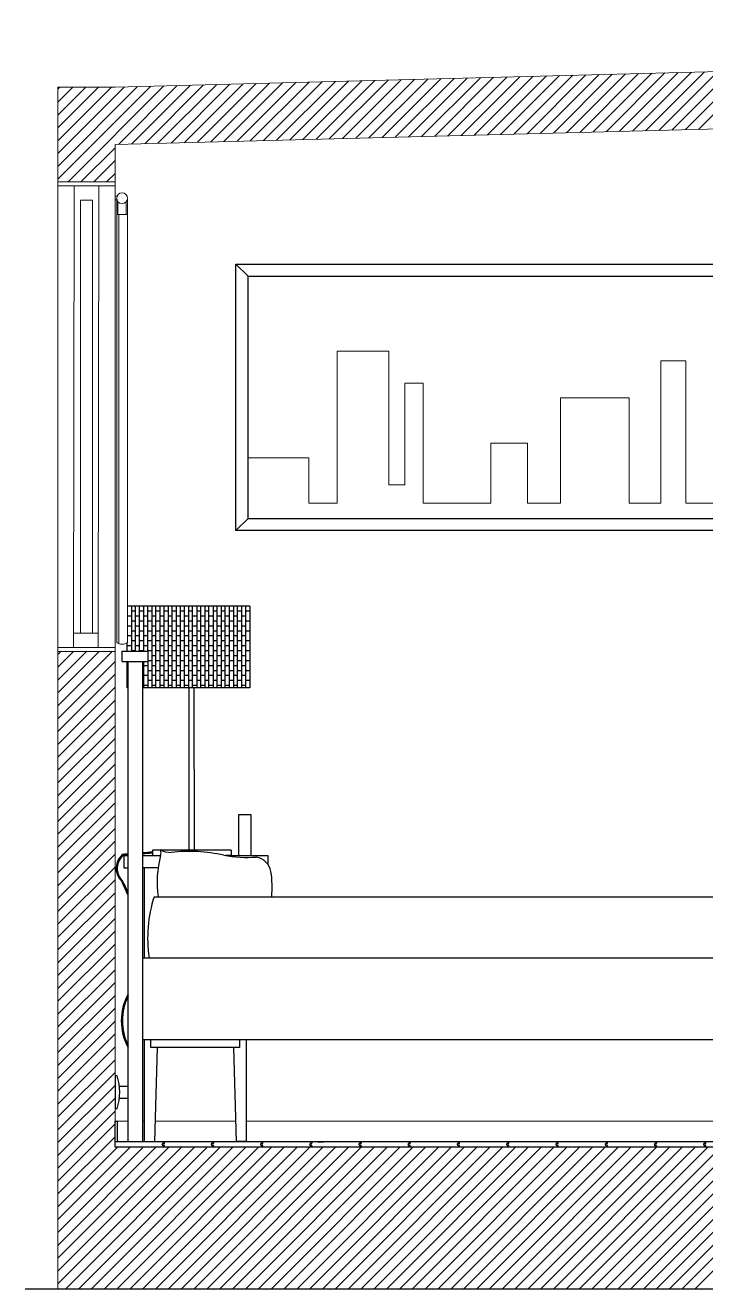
# Model space of a CAD drawing. Header units: millimetres. Extents: x 2837 to 6066, y 1056 to 2217.
# Drawn here: x 5456.1 to 5622.7, y 1055.7 to 1364.8 of the extents above; entities that cross this region are included whole.
import ezdxf

# ---------------------------------------------------------------- set-up
doc = ezdxf.new("R2010")
doc.units = ezdxf.units.MM
for name, color, linetype, lineweight in [('arredi', 8, 'Continuous', 30), ('infissi', 40, 'Continuous', 18), ('legno', 35, 'Continuous', 30), ('muri sezionati', 7, 'Continuous', 18), ('retino muri', 2, 'Continuous', 18)]:
    doc.layers.add(name, color=color, linetype=linetype, lineweight=lineweight)
for name, color, linetype in [('linea tratteggiata', 111, 'Continuous'), ('prese elettriche', 6, 'Continuous'), ('serramenti', 124, 'Continuous'), ('tessuti', 51, 'Continuous')]:
    doc.layers.add(name, color=color, linetype=linetype)

msp = doc.modelspace()

# ---------------------------------------------------------------- linework, layer by layer
at = {"layer": 'arredi', "lineweight": 20, "transparency": 33554687}
for p, q in [((5464.07, 1212.57), (5464.07, 1325.52)), ((5478.56, 1323.05), (5478.07, 1323.05)), ((5478.45, 1322.11), (5478.07, 1322.11)), ((5532.42, 1247.86), (5532.42, 1285.1)), ((5532.42, 1285.1), (5545.05, 1285.1)), ((5545.05, 1285.1), (5545.05, 1252.36)), ((5611.68, 1247.86), (5611.68, 1282.69)), ((5611.68, 1282.69), (5617.74, 1282.69)), ((5617.74, 1282.69), (5617.74, 1247.86)), ((5548.96, 1252.36), (5548.96, 1277.29)), ((5548.96, 1277.29), (5553.47, 1277.29)), ((5553.47, 1277.29), (5553.47, 1247.86)), ((5587.12, 1247.86), (5587.12, 1273.64)), ((5587.12, 1273.64), (5603.89, 1273.64)), ((5603.89, 1273.64), (5603.89, 1247.86)), ((5570.01, 1247.86), (5570.01, 1262.57)), ((5570.01, 1262.57), (5579.03, 1262.57)), ((5579.03, 1262.57), (5579.03, 1247.86)), ((5510.64, 1258.97), (5525.5, 1258.97)), ((5525.5, 1258.97), (5525.5, 1247.86)), ((5545.05, 1252.36), (5548.96, 1252.36)), ((5525.5, 1247.86), (5532.42, 1247.86)), ((5553.47, 1247.86), (5570.01, 1247.86)), ((5579.03, 1247.86), (5587.12, 1247.86)), ((5603.89, 1247.86), (5611.68, 1247.86)), ((5617.74, 1247.86), (5629.22, 1247.86))]:
    msp.add_line(p, q, dxfattribs=at)
at = {"layer": 'arredi'}
for p, q in [((5507.64, 1306.41), (5510.64, 1303.41)), ((5510.64, 1244.18), (5510.64, 1303.41)), ((5510.64, 1303.41), (5750.88, 1303.41)), ((5507.64, 1241.18), (5507.64, 1244.18)), ((5510.64, 1244.18), (5507.64, 1241.18)), ((5510.64, 1244.18), (5750.88, 1244.18)), ((5479.78, 1209.18), (5479.78, 1211.68)), ((5479.78, 1209.18), (5481.23, 1209.18)), ((5481.23, 1209.18), (5484.73, 1209.18)), ((5484.73, 1209.18), (5486.18, 1209.18)), ((5486.18, 1209.18), (5486.18, 1211.68)), ((5496.21, 1162.96), (5496.21, 1202.68)), ((5497.46, 1162.96), (5497.41, 1202.68)), ((5508.32, 1161.68), (5508.32, 1171.7)), ((5508.32, 1171.7), (5511.32, 1171.7)), ((5511.32, 1171.7), (5511.32, 1161.68)), ((5489.22, 1162.96), (5487.21, 1162.96)), ((5487.21, 1162.96), (5487.21, 1161.68)), ((5506.45, 1162.96), (5489.35, 1162.96)), ((5506.45, 1162.96), (5506.45, 1161.68)), ((5480.2, 1161.68), (5481.23, 1161.68)), ((5480.2, 1161.68), (5480.2, 1158.68)), ((5484.73, 1161.68), (5489.19, 1161.68)), ((5506.45, 1161.68), (5505.12, 1161.68)), ((5506.45, 1161.68), (5515.45, 1161.68)), ((5515.45, 1161.68), (5515.45, 1159.53)), ((5480.2, 1158.68), (5481.23, 1158.68)), ((5488.59, 1158.68), (5484.73, 1158.68)), ((5485.2, 1158.68), (5485.2, 1136.68)), ((5484.73, 1136.68), (5688.73, 1136.68)), ((5484.73, 1116.68), (5688.73, 1116.68)), ((5485.2, 1116.68), (5485.2, 1091.68)), ((5486.83, 1114.69), (5486.83, 1116.69)), ((5508.52, 1116.69), (5508.52, 1114.69)), ((5510.2, 1091.68), (5510.2, 1116.68)), ((5488.33, 1114.69), (5486.83, 1114.69)), ((5488.33, 1114.69), (5487.7, 1091.68)), ((5507.02, 1114.69), (5488.33, 1114.69)), ((5508.52, 1114.69), (5507.02, 1114.69)), ((5507.07, 1114.69), (5507.7, 1091.68)), ((5479.12, 1105.24), (5481.24, 1105.24)), ((5479.12, 1102.33), (5481.24, 1102.33)), ((5481.23, 1091.68), (5484.73, 1091.68)), ((5485.2, 1091.68), (5487.7, 1091.68)), ((5510.2, 1091.68), (5507.7, 1091.68))]:
    msp.add_line(p, q, dxfattribs=at)
msp.add_lwpolyline([(5507.64, 1306.41), (5753.88, 1306.41), (5753.88, 1241.18), (5507.64, 1241.18)], close=True, dxfattribs=at)
for points in [[(5479.78, 1211.68), (5486.18, 1211.68)], [(5481.23, 1091.68), (5481.23, 1209.18)], [(5484.73, 1209.18), (5484.73, 1091.68)]]:
    msp.add_lwpolyline(points, dxfattribs=at)
at = {"layer": 'arredi', "lineweight": 20, "transparency": 33554687}
for radius in [1.32, 0.00848]:
    msp.add_circle((5479.77, 1322.52), radius, dxfattribs=at)
at = {"layer": 'arredi'}
for centre, radius, start, end in [((5458.53, 1471.63), 310.34, 274.8445, 275.3041), ((5482.66, 1158.56), 4.35, 127.0076, 225.6866), ((5482.83, 1158.52), 4.24, 128.6396, 226.1686), ((5458.53, 1471.63), 310.34, 273.9753, 274.1963), ((5473.73, 1297.12), 135.44, 272.7292, 273.1763), ((5473.73, 1297.12), 135.44, 274.6604, 275.7137), ((5448.99, 1139.27), 34.64, 21.4418, 27.8483), ((5449.26, 1139.27), 34.64, 22.6321, 27.8483), ((5493.4, 1121.24), 13.82, 151.7343, 208.2657), ((5493.67, 1121.25), 13.82, 154.1982, 205.8018)]:
    msp.add_arc(centre, radius, start, end, dxfattribs=at)
at = {"layer": 'infissi', "lineweight": 20, "transparency": 33554687}
for p, q in [((5464.07, 1326.52), (5464.07, 1325.52)), ((5478.07, 1326.52), (5464.07, 1326.52)), ((5478.07, 1325.52), (5478.07, 1326.52)), ((5464.07, 1325.52), (5478.07, 1325.52)), ((5468.07, 1325.52), (5467.91, 1212.57)), ((5474.07, 1325.52), (5473.91, 1212.57)), ((5467.91, 1216.07), (5473.91, 1216.07)), ((5478.07, 1212.57), (5464.07, 1212.57)), ((5464.07, 1212.57), (5464.07, 1211.57)), ((5478.07, 1211.57), (5478.07, 1212.57)), ((5464.07, 1211.57), (5478.07, 1211.57))]:
    msp.add_line(p, q, dxfattribs=at)
at = {"layer": 'legno'}
for p, q in [((5478.07, 1091.68), (5478.07, 1096.68)), ((5478.07, 1096.68), (5478.57, 1096.68)), ((5478.07, 1096.68), (5478.57, 1096.68)), ((5478.57, 1096.68), (5478.57, 1091.68)), ((5478.57, 1096.68), (5478.57, 1091.68)), ((5478.07, 1090.68), (5478.07, 1091.68)), ((5490.12, 1091.68), (5502.12, 1091.68)), ((5502.16, 1091.68), (5514.16, 1091.68)), ((5514.22, 1091.68), (5526.22, 1091.68)), ((5526.26, 1091.68), (5538.26, 1091.68)), ((5527.61, 1091.66), (5529.11, 1091.66)), ((5532.36, 1091.68), (5535.36, 1091.68)), ((5538.28, 1091.68), (5550.28, 1091.68)), ((5550.33, 1091.68), (5562.33, 1091.68)), ((5562.39, 1091.68), (5574.39, 1091.68)), ((5574.47, 1091.68), (5586.47, 1091.68)), ((5586.53, 1091.68), (5598.53, 1091.68)), ((5598.6, 1091.68), (5610.6, 1091.68)), ((5610.36, 1091.68), (5614.36, 1091.68)), ((5610.63, 1091.68), (5622.63, 1091.68))]:
    msp.add_line(p, q, dxfattribs=at)
at = {"layer": 'legno', "lineweight": 20, "transparency": 33554687}
for p, q in [((5478.57, 1096.68), (5481.23, 1096.68)), ((5484.73, 1096.68), (5485.2, 1096.68)), ((5487.83, 1096.68), (5507.56, 1096.68)), ((5510.2, 1096.68), (5688.73, 1096.68))]:
    msp.add_line(p, q, dxfattribs=at)
at = {"layer": 'legno', "ltscale": 0.2}
msp.add_line((5494.12, 1091.68), (5495.62, 1091.68), dxfattribs=at)
at = {"layer": 'legno'}
for points in [[(5483.97, 1090.28), (5482.77, 1090.28), (5482.77, 1090.28), (5478.07, 1090.28), (5478.07, 1091.68), (5490.07, 1091.68), (5490.07, 1091.28), (5489.87, 1091.28, 1), (5489.87, 1090.68), (5490.07, 1090.68), (5490.07, 1090.28), (5487.77, 1090.28), (5487.77, 1090.28), (5486.57, 1090.28), (5486.57, 1090.28), (5483.97, 1090.28)], [(5493.62, 1090.28), (5492.42, 1090.28), (5492.42, 1090.28), (5490.12, 1090.28), (5490.12, 1090.73), (5489.87, 1090.73, -1), (5489.87, 1091.23), (5490.12, 1091.23), (5490.12, 1091.68), (5502.12, 1091.68), (5502.12, 1091.28), (5501.86, 1091.28, 0.848617), (5501.85, 1090.68), (5502.12, 1090.68), (5502.12, 1090.28), (5497.42, 1090.28), (5497.42, 1090.28), (5496.22, 1090.28), (5496.22, 1090.28), (5493.62, 1090.28)], [(5505.66, 1090.28), (5504.46, 1090.28), (5504.46, 1090.28), (5502.16, 1090.28), (5502.16, 1090.73), (5501.91, 1090.73, -1.04261), (5501.91, 1091.23), (5502.16, 1091.23), (5502.16, 1091.68), (5514.16, 1091.68), (5514.16, 1091.28), (5513.9, 1091.28, 0.848617), (5513.89, 1090.68), (5514.16, 1090.68), (5514.16, 1090.28), (5509.46, 1090.28), (5509.46, 1090.28), (5508.26, 1090.28), (5508.26, 1090.28), (5505.66, 1090.28)], [(5517.72, 1090.28), (5516.52, 1090.28), (5516.52, 1090.28), (5514.22, 1090.28), (5514.22, 1090.73), (5513.97, 1090.73, -1), (5513.97, 1091.23), (5514.22, 1091.23), (5514.22, 1091.68), (5526.22, 1091.68), (5526.22, 1091.28), (5525.96, 1091.28, 0.848617), (5525.95, 1090.68), (5526.22, 1090.68), (5526.22, 1090.28), (5521.52, 1090.28), (5521.52, 1090.28), (5520.32, 1090.28), (5520.32, 1090.28), (5517.72, 1090.28)], [(5529.76, 1090.28), (5528.56, 1090.28), (5528.56, 1090.28), (5526.26, 1090.28), (5526.26, 1090.73), (5526.01, 1090.73, -1), (5526.01, 1091.23), (5526.26, 1091.23), (5526.26, 1091.68), (5538.26, 1091.68), (5538.26, 1091.28), (5538, 1091.28, 0.848617), (5537.99, 1090.68), (5538.26, 1090.68), (5538.26, 1090.28), (5533.56, 1090.28), (5533.56, 1090.28), (5532.36, 1090.28), (5532.36, 1090.28), (5529.76, 1090.28)], [(5541.78, 1090.28), (5540.58, 1090.28), (5540.58, 1090.28), (5538.28, 1090.28), (5538.28, 1090.73), (5538.03, 1090.73, -1), (5538.03, 1091.23), (5538.28, 1091.23), (5538.28, 1091.68), (5550.28, 1091.68), (5550.28, 1091.28), (5550.03, 1091.28, 0.848617), (5550.02, 1090.68), (5550.28, 1090.68), (5550.28, 1090.28), (5545.58, 1090.28), (5545.58, 1090.28), (5544.38, 1090.28), (5544.38, 1090.28), (5541.78, 1090.28)], [(5553.83, 1090.28), (5552.63, 1090.28), (5552.63, 1090.28), (5550.33, 1090.28), (5550.33, 1090.73), (5550.08, 1090.73, -1), (5550.08, 1091.23), (5550.33, 1091.23), (5550.33, 1091.68), (5562.33, 1091.68), (5562.33, 1091.28), (5562.08, 1091.28, 0.848617), (5562.07, 1090.68), (5562.33, 1090.68), (5562.33, 1090.28), (5557.63, 1090.28), (5557.63, 1090.28), (5556.43, 1090.28), (5556.43, 1090.28), (5553.83, 1090.28)], [(5565.89, 1090.28), (5564.69, 1090.28), (5564.69, 1090.28), (5562.39, 1090.28), (5562.39, 1090.73), (5562.14, 1090.73, -1), (5562.14, 1091.23), (5562.39, 1091.23), (5562.39, 1091.68), (5574.39, 1091.68), (5574.39, 1091.28), (5574.13, 1091.28, 0.848617), (5574.12, 1090.68), (5574.39, 1090.68), (5574.39, 1090.28), (5569.69, 1090.28), (5569.69, 1090.28), (5568.49, 1090.28), (5568.49, 1090.28), (5565.89, 1090.28)], [(5577.97, 1090.28), (5576.77, 1090.28), (5576.77, 1090.28), (5574.47, 1090.28), (5574.47, 1090.73), (5574.22, 1090.73, -1), (5574.22, 1091.23), (5574.47, 1091.23), (5574.47, 1091.68), (5586.47, 1091.68), (5586.47, 1091.28), (5586.22, 1091.28, 0.848617), (5586.21, 1090.68), (5586.47, 1090.68), (5586.47, 1090.28), (5581.77, 1090.28), (5581.77, 1090.28), (5580.57, 1090.28), (5580.57, 1090.28), (5577.97, 1090.28)], [(5590.03, 1090.28), (5588.83, 1090.28), (5588.83, 1090.28), (5586.53, 1090.28), (5586.53, 1090.73), (5586.28, 1090.73, -1), (5586.28, 1091.23), (5586.53, 1091.23), (5586.53, 1091.68), (5598.53, 1091.68), (5598.53, 1091.28), (5598.28, 1091.28, 0.848617), (5598.27, 1090.68), (5598.53, 1090.68), (5598.53, 1090.28), (5593.83, 1090.28), (5593.83, 1090.28), (5592.63, 1090.28), (5592.63, 1090.28), (5590.03, 1090.28)], [(5602.1, 1090.28), (5600.9, 1090.28), (5600.9, 1090.28), (5598.6, 1090.28), (5598.6, 1090.73), (5598.35, 1090.73, -1), (5598.35, 1091.23), (5598.6, 1091.23), (5598.6, 1091.68), (5610.6, 1091.68), (5610.6, 1091.28), (5610.34, 1091.28, 0.848617), (5610.33, 1090.68), (5610.6, 1090.68), (5610.6, 1090.28), (5605.9, 1090.28), (5605.9, 1090.28), (5604.7, 1090.28), (5604.7, 1090.28), (5602.1, 1090.28)], [(5614.13, 1090.28), (5612.93, 1090.28), (5612.93, 1090.28), (5610.63, 1090.28), (5610.63, 1090.73), (5610.38, 1090.73, -1), (5610.38, 1091.23), (5610.63, 1091.23), (5610.63, 1091.68), (5622.63, 1091.68), (5622.63, 1091.28), (5622.38, 1091.28, 0.848617), (5622.37, 1090.68), (5622.63, 1090.68), (5622.63, 1090.28), (5617.93, 1090.28), (5617.93, 1090.28), (5616.73, 1090.28), (5616.73, 1090.28), (5614.13, 1090.28)], [(5626.17, 1090.28), (5624.97, 1090.28), (5624.97, 1090.28), (5622.67, 1090.28), (5622.67, 1090.73), (5622.42, 1090.73, -1), (5622.42, 1091.23), (5622.67, 1091.23), (5622.67, 1091.68), (5634.67, 1091.68), (5634.67, 1091.28), (5634.42, 1091.28, 0.848617), (5634.41, 1090.68), (5634.67, 1090.68), (5634.67, 1090.28), (5629.97, 1090.28), (5629.97, 1090.28), (5628.77, 1090.28), (5628.77, 1090.28), (5626.17, 1090.28)]]:
    msp.add_lwpolyline(points, format="xyb", close=True, dxfattribs=at)
at = {"layer": 'linea tratteggiata'}
for p, q in [((5456.07, 1055.68), (5478.07, 1055.68)), ((5478.07, 1055.68), (5926.45, 1055.68))]:
    msp.add_line(p, q, dxfattribs=at)
at = {"layer": 'muri sezionati'}
for p, q in [((5478.07, 1349.68), (6058.45, 1364.84)), ((5478.07, 1349.68), (5464.07, 1349.68)), ((5478.07, 1335.68), (5607.22, 1339.01)), ((5478.07, 1335.68), (5478.07, 1090.28)), ((5464.07, 1211.57), (5464.07, 1055.68)), ((6053.45, 1090.28), (5478.07, 1090.28))]:
    msp.add_line(p, q, dxfattribs=at)
at = {"layer": 'muri sezionati', "lineweight": 20, "transparency": 33554687}
for p, q in [((5464.07, 1349.68), (5464.07, 1326.52)), ((5464.07, 1326.52), (5478.07, 1326.52)), ((5464.07, 1211.57), (5478.07, 1211.57))]:
    msp.add_line(p, q, dxfattribs=at)
at = {"layer": 'prese elettriche'}
for p, q in [((5478.57, 1107.78), (5478.07, 1107.78)), ((5478.07, 1107.78), (5478.07, 1099.78)), ((5478.07, 1099.78), (5478.57, 1099.78))]:
    msp.add_line(p, q, dxfattribs=at)
msp.add_arc((5466.32, 1103.78), 12.89, 341.9195, 18.0805, dxfattribs=at)
at = {"layer": 'retino muri', "linetype": 'Continuous', "lineweight": 20, "transparency": 33554687}
for p, q in [((5517.6, 1336.7), (5531.99, 1351.08)), ((5520.82, 1336.78), (5535.21, 1351.17)), ((5524.05, 1336.86), (5538.44, 1351.25)), ((5527.28, 1336.95), (5541.67, 1351.34)), ((5530.5, 1337.03), (5544.9, 1351.42)), ((5533.73, 1337.11), (5548.12, 1351.51)), ((5536.96, 1337.2), (5551.35, 1351.59)), ((5540.18, 1337.28), (5554.58, 1351.67)), ((5543.41, 1337.36), (5557.81, 1351.76)), ((5546.64, 1337.44), (5561.03, 1351.84)), ((5549.86, 1337.53), (5564.26, 1351.93)), ((5553.09, 1337.61), (5567.49, 1352.01)), ((5556.31, 1337.69), (5570.72, 1352.1)), ((5559.54, 1337.78), (5573.94, 1352.18)), ((5562.77, 1337.86), (5577.17, 1352.26)), ((5565.99, 1337.94), (5580.4, 1352.35)), ((5569.22, 1338.03), (5583.63, 1352.43)), ((5572.45, 1338.11), (5586.85, 1352.52)), ((5575.67, 1338.19), (5590.08, 1352.6)), ((5578.9, 1338.28), (5593.31, 1352.69)), ((5582.13, 1338.36), (5596.54, 1352.77)), ((5585.35, 1338.44), (5599.76, 1352.85)), ((5588.58, 1338.53), (5602.99, 1352.94)), ((5591.8, 1338.61), (5606.22, 1353.02)), ((5595.03, 1338.69), (5609.44, 1353.11)), ((5598.26, 1338.78), (5612.67, 1353.19)), ((5601.48, 1338.86), (5615.9, 1353.28)), ((5604.71, 1338.94), (5619.13, 1353.36)), ((5607.94, 1339.03), (5622.35, 1353.45)), ((5611.16, 1339.11), (5625.58, 1353.53)), ((5614.39, 1339.2), (5628.81, 1353.61)), ((5617.62, 1339.28), (5632.04, 1353.7)), ((5620.85, 1339.37), (5635.26, 1353.78)), ((5464.07, 1327.17), (5486.8, 1349.9)), ((5464.07, 1330.31), (5483.58, 1349.82)), ((5464.07, 1333.46), (5480.35, 1349.74)), ((5464.07, 1349.17), (5464.57, 1349.68)), ((5464.07, 1346.03), (5467.72, 1349.68)), ((5464.07, 1342.88), (5470.86, 1349.68)), ((5464.07, 1339.74), (5474, 1349.68)), ((5464.07, 1336.6), (5477.15, 1349.68)), ((5466.56, 1326.52), (5490.03, 1349.99)), ((5478.88, 1335.7), (5493.26, 1350.07)), ((5482.11, 1335.78), (5496.49, 1350.16)), ((5485.33, 1335.86), (5499.71, 1350.24)), ((5488.56, 1335.95), (5502.94, 1350.33)), ((5491.79, 1336.03), (5506.17, 1350.41)), ((5495.01, 1336.11), (5509.4, 1350.49)), ((5498.24, 1336.2), (5512.62, 1350.58)), ((5501.47, 1336.28), (5515.85, 1350.66)), ((5504.69, 1336.36), (5519.08, 1350.75)), ((5507.92, 1336.45), (5522.3, 1350.83)), ((5511.15, 1336.53), (5525.53, 1350.92)), ((5514.37, 1336.61), (5528.76, 1351)), ((5469.71, 1326.52), (5478.07, 1334.88)), ((5472.85, 1326.52), (5478.07, 1331.74)), ((5475.99, 1326.52), (5478.07, 1328.6)), ((5464.07, 1210.87), (5464.77, 1211.57)), ((5464.07, 1207.73), (5467.91, 1211.57)), ((5464.07, 1204.59), (5471.05, 1211.57)), ((5464.07, 1201.45), (5474.2, 1211.57)), ((5464.07, 1198.3), (5477.34, 1211.57)), ((5464.07, 1195.16), (5478.07, 1209.16)), ((5464.07, 1192.02), (5478.07, 1206.02)), ((5464.07, 1188.87), (5478.07, 1202.87)), ((5464.07, 1185.73), (5478.07, 1199.73)), ((5464.07, 1182.59), (5478.07, 1196.59)), ((5464.07, 1179.44), (5478.07, 1193.44)), ((5464.07, 1176.3), (5478.07, 1190.3)), ((5464.07, 1173.16), (5478.07, 1187.16)), ((5464.07, 1170.01), (5478.07, 1184.01)), ((5464.07, 1166.87), (5478.07, 1180.87)), ((5464.07, 1163.73), (5478.07, 1177.73)), ((5464.07, 1160.59), (5478.07, 1174.59)), ((5464.07, 1157.44), (5478.07, 1171.44)), ((5464.07, 1154.3), (5478.07, 1168.3)), ((5464.07, 1151.16), (5478.07, 1165.16)), ((5464.07, 1148.01), (5478.07, 1162.01)), ((5464.07, 1144.87), (5478.07, 1158.87)), ((5464.07, 1141.73), (5478.07, 1155.73)), ((5464.07, 1138.58), (5478.07, 1152.58)), ((5464.07, 1135.44), (5478.07, 1149.44)), ((5464.07, 1132.3), (5478.07, 1146.3)), ((5464.07, 1129.15), (5478.07, 1143.15)), ((5464.07, 1126.01), (5478.07, 1140.01)), ((5464.07, 1122.87), (5478.07, 1136.87)), ((5464.07, 1119.73), (5478.07, 1133.73)), ((5464.07, 1116.58), (5478.07, 1130.58)), ((5464.07, 1113.44), (5478.07, 1127.44)), ((5464.07, 1110.3), (5478.07, 1124.3)), ((5464.07, 1107.15), (5478.07, 1121.15)), ((5464.07, 1104.01), (5478.07, 1118.01)), ((5464.07, 1100.87), (5478.07, 1114.87)), ((5464.07, 1097.72), (5478.07, 1111.72)), ((5464.07, 1094.58), (5478.07, 1108.58)), ((5464.07, 1091.44), (5478.07, 1105.44)), ((5464.07, 1088.29), (5478.07, 1102.29)), ((5464.07, 1085.15), (5478.07, 1099.15)), ((5464.07, 1082.01), (5478.07, 1096.01)), ((5464.07, 1078.87), (5478.07, 1092.87)), ((5464.07, 1075.72), (5478.62, 1090.28)), ((5464.07, 1072.58), (5481.77, 1090.28)), ((5464.07, 1069.44), (5484.91, 1090.28)), ((5464.07, 1066.29), (5488.05, 1090.28)), ((5464.07, 1063.15), (5491.19, 1090.28)), ((5464.07, 1060.01), (5494.34, 1090.28)), ((5464.07, 1056.86), (5497.48, 1090.28)), ((5466.02, 1055.68), (5500.62, 1090.28)), ((5469.17, 1055.68), (5503.77, 1090.28)), ((5472.31, 1055.68), (5506.91, 1090.28)), ((5475.45, 1055.68), (5510.05, 1090.28)), ((5478.6, 1055.68), (5513.2, 1090.28)), ((5481.74, 1055.68), (5516.34, 1090.28)), ((5484.88, 1055.68), (5519.48, 1090.28)), ((5488.03, 1055.68), (5522.63, 1090.28)), ((5491.17, 1055.68), (5525.77, 1090.28)), ((5494.31, 1055.68), (5528.91, 1090.28)), ((5497.45, 1055.68), (5532.05, 1090.28)), ((5500.6, 1055.68), (5535.2, 1090.28)), ((5503.74, 1055.68), (5538.34, 1090.28)), ((5506.88, 1055.68), (5541.48, 1090.28)), ((5510.03, 1055.68), (5544.63, 1090.28)), ((5513.17, 1055.68), (5547.77, 1090.28)), ((5516.31, 1055.68), (5550.91, 1090.28)), ((5519.46, 1055.68), (5554.06, 1090.28)), ((5522.6, 1055.68), (5557.2, 1090.28)), ((5525.74, 1055.68), (5560.34, 1090.28)), ((5528.89, 1055.68), (5563.49, 1090.28)), ((5532.03, 1055.68), (5566.63, 1090.28)), ((5535.17, 1055.68), (5569.77, 1090.28)), ((5538.31, 1055.68), (5572.91, 1090.28)), ((5541.46, 1055.68), (5576.06, 1090.28)), ((5544.6, 1055.68), (5579.2, 1090.28)), ((5547.74, 1055.68), (5582.34, 1090.28)), ((5550.89, 1055.68), (5585.49, 1090.28)), ((5554.03, 1055.68), (5588.63, 1090.28)), ((5557.17, 1055.68), (5591.77, 1090.28)), ((5560.32, 1055.68), (5594.92, 1090.28)), ((5563.46, 1055.68), (5598.06, 1090.28)), ((5566.6, 1055.68), (5601.2, 1090.28)), ((5569.75, 1055.68), (5604.35, 1090.28)), ((5572.89, 1055.68), (5607.49, 1090.28)), ((5576.03, 1055.68), (5610.63, 1090.28)), ((5579.18, 1055.68), (5613.78, 1090.28)), ((5582.32, 1055.68), (5616.92, 1090.28)), ((5585.46, 1055.68), (5620.06, 1090.28)), ((5588.6, 1055.68), (5623.2, 1090.28)), ((5591.75, 1055.68), (5626.35, 1090.28)), ((5594.89, 1055.68), (5629.49, 1090.28)), ((5598.03, 1055.68), (5632.63, 1090.28)), ((5601.18, 1055.68), (5635.78, 1090.28)), ((5604.32, 1055.68), (5638.92, 1090.28)), ((5607.46, 1055.68), (5642.06, 1090.28)), ((5610.61, 1055.68), (5645.21, 1090.28)), ((5613.75, 1055.68), (5648.35, 1090.28)), ((5616.89, 1055.68), (5651.49, 1090.28)), ((5620.04, 1055.68), (5654.64, 1090.28))]:
    msp.add_line(p, q, dxfattribs=at)
at = {"layer": 'retino muri'}
msp.add_line((5607.22, 1339.01), (5926.45, 1347.39), dxfattribs=at)
at = {"layer": 'serramenti', "lineweight": 20, "transparency": 33554687}
for p, q in [((5469.57, 1322.02), (5469.57, 1216.07)), ((5469.57, 1322.02), (5472.57, 1322.02)), ((5472.57, 1216.07), (5472.57, 1322.02)), ((5469.57, 1216.07), (5472.57, 1216.07))]:
    msp.add_line(p, q, dxfattribs=at)
at = {"layer": 'tessuti', "lineweight": 20, "transparency": 33554687}
for p, q in [((5478.45, 1322.52), (5478.45, 1318.52)), ((5478.75, 1318.52), (5478.75, 1321.68)), ((5480.79, 1318.52), (5480.79, 1321.68)), ((5481.09, 1322.52), (5481.09, 1318.52)), ((5478.45, 1318.52), (5478.75, 1318.52)), ((5478.45, 1318.52), (5478.45, 1213.83)), ((5480.79, 1318.52), (5478.75, 1318.52)), ((5478.97, 1213.52), (5478.97, 1318.52)), ((5481.09, 1318.52), (5480.79, 1318.52)), ((5481.09, 1318.52), (5481.09, 1213.83))]:
    msp.add_line(p, q, dxfattribs=at)
at = {"layer": 'tessuti'}
for p, q in [((5511.04, 1222.68), (5481.09, 1222.68)), ((5482.04, 1222.68), (5482.04, 1211.68)), ((5483.04, 1221.46), (5482.04, 1221.46)), ((5483.04, 1211.68), (5483.04, 1222.68)), ((5484.04, 1211.68), (5484.04, 1222.68)), ((5485.04, 1221.46), (5484.04, 1221.46)), ((5485.04, 1222.68), (5485.04, 1211.68)), ((5486.04, 1211.68), (5486.04, 1222.68)), ((5487.04, 1221.46), (5486.04, 1221.46)), ((5487.04, 1222.68), (5487.04, 1202.68)), ((5488.04, 1202.68), (5488.04, 1222.68)), ((5489.04, 1221.46), (5488.04, 1221.46)), ((5489.04, 1222.68), (5489.04, 1202.68)), ((5490.04, 1202.68), (5490.04, 1222.68)), ((5491.04, 1221.46), (5490.04, 1221.46)), ((5491.04, 1222.68), (5491.04, 1202.68)), ((5492.04, 1202.68), (5492.04, 1222.68)), ((5493.04, 1221.46), (5492.04, 1221.46)), ((5493.04, 1222.68), (5493.04, 1202.68)), ((5494.04, 1202.68), (5494.04, 1222.68)), ((5495.04, 1221.46), (5494.04, 1221.46)), ((5495.04, 1202.68), (5495.04, 1222.68)), ((5496.04, 1222.68), (5496.04, 1202.68)), ((5497.04, 1221.46), (5496.04, 1221.46)), ((5497.04, 1202.68), (5497.04, 1222.68)), ((5498.04, 1222.68), (5498.04, 1202.68)), ((5499.04, 1221.46), (5498.04, 1221.46)), ((5499.04, 1202.68), (5499.04, 1222.68)), ((5500.04, 1222.68), (5500.04, 1202.68)), ((5501.04, 1221.46), (5500.04, 1221.46)), ((5501.04, 1202.68), (5501.04, 1222.68)), ((5502.04, 1222.68), (5502.04, 1202.68)), ((5503.04, 1221.46), (5502.04, 1221.46)), ((5503.04, 1202.68), (5503.04, 1222.68)), ((5504.04, 1222.68), (5504.04, 1202.68)), ((5505.04, 1221.46), (5504.04, 1221.46)), ((5505.04, 1202.68), (5505.04, 1222.68)), ((5506.04, 1202.68), (5506.04, 1222.68)), ((5507.04, 1221.46), (5506.04, 1221.46)), ((5507.04, 1222.68), (5507.04, 1202.68)), ((5508.04, 1202.68), (5508.04, 1222.68)), ((5509.04, 1221.46), (5508.04, 1221.46)), ((5509.04, 1222.68), (5509.04, 1202.68)), ((5510.04, 1202.68), (5510.04, 1222.68)), ((5511.04, 1221.46), (5510.04, 1221.46)), ((5511.04, 1222.68), (5511.04, 1202.68)), ((5482.04, 1220.25), (5481.09, 1220.25)), ((5483.04, 1219.04), (5482.04, 1219.04)), ((5484.04, 1220.25), (5483.04, 1220.25)), ((5485.04, 1219.04), (5484.04, 1219.04)), ((5486.04, 1220.25), (5485.04, 1220.25)), ((5487.04, 1219.04), (5486.04, 1219.04)), ((5488.04, 1220.25), (5487.04, 1220.25)), ((5489.04, 1219.04), (5488.04, 1219.04)), ((5490.04, 1220.25), (5489.04, 1220.25)), ((5491.04, 1219.04), (5490.04, 1219.04)), ((5492.04, 1220.25), (5491.04, 1220.25)), ((5493.04, 1219.04), (5492.04, 1219.04)), ((5494.04, 1220.25), (5493.04, 1220.25)), ((5495.04, 1219.04), (5494.04, 1219.04)), ((5496.04, 1220.25), (5495.04, 1220.25)), ((5497.04, 1219.04), (5496.04, 1219.04)), ((5498.04, 1220.25), (5497.04, 1220.25)), ((5499.04, 1219.04), (5498.04, 1219.04)), ((5500.04, 1220.25), (5499.04, 1220.25)), ((5501.04, 1219.04), (5500.04, 1219.04)), ((5502.04, 1220.25), (5501.04, 1220.25)), ((5503.04, 1219.04), (5502.04, 1219.04)), ((5504.04, 1220.25), (5503.04, 1220.25)), ((5505.04, 1219.04), (5504.04, 1219.04)), ((5506.04, 1220.25), (5505.04, 1220.25)), ((5507.04, 1219.04), (5506.04, 1219.04)), ((5508.04, 1220.25), (5507.04, 1220.25)), ((5509.04, 1219.04), (5508.04, 1219.04)), ((5510.04, 1220.25), (5509.04, 1220.25)), ((5511.04, 1219.04), (5510.04, 1219.04)), ((5482.04, 1217.82), (5481.09, 1217.82)), ((5482.04, 1215.4), (5481.09, 1215.4)), ((5483.04, 1216.61), (5482.04, 1216.61)), ((5484.04, 1217.82), (5483.04, 1217.82)), ((5484.04, 1215.4), (5483.04, 1215.4)), ((5485.04, 1216.61), (5484.04, 1216.61)), ((5486.04, 1217.82), (5485.04, 1217.82)), ((5486.04, 1215.4), (5485.04, 1215.4)), ((5487.04, 1216.61), (5486.04, 1216.61)), ((5488.04, 1217.82), (5487.04, 1217.82)), ((5488.04, 1215.4), (5487.04, 1215.4)), ((5489.04, 1216.61), (5488.04, 1216.61)), ((5490.04, 1217.82), (5489.04, 1217.82)), ((5490.04, 1215.4), (5489.04, 1215.4)), ((5491.04, 1216.61), (5490.04, 1216.61)), ((5492.04, 1217.82), (5491.04, 1217.82)), ((5492.04, 1215.4), (5491.04, 1215.4)), ((5493.04, 1216.61), (5492.04, 1216.61)), ((5494.04, 1217.82), (5493.04, 1217.82)), ((5494.04, 1215.4), (5493.04, 1215.4)), ((5495.04, 1216.61), (5494.04, 1216.61)), ((5496.04, 1217.82), (5495.04, 1217.82)), ((5496.04, 1215.4), (5495.04, 1215.4)), ((5497.04, 1216.61), (5496.04, 1216.61)), ((5498.04, 1217.82), (5497.04, 1217.82)), ((5498.04, 1215.4), (5497.04, 1215.4)), ((5499.04, 1216.61), (5498.04, 1216.61)), ((5500.04, 1217.82), (5499.04, 1217.82)), ((5500.04, 1215.4), (5499.04, 1215.4)), ((5501.04, 1216.61), (5500.04, 1216.61)), ((5502.04, 1217.82), (5501.04, 1217.82)), ((5502.04, 1215.4), (5501.04, 1215.4)), ((5503.04, 1216.61), (5502.04, 1216.61)), ((5504.04, 1217.82), (5503.04, 1217.82)), ((5504.04, 1215.4), (5503.04, 1215.4)), ((5505.04, 1216.61), (5504.04, 1216.61)), ((5506.04, 1217.82), (5505.04, 1217.82)), ((5506.04, 1215.4), (5505.04, 1215.4)), ((5507.04, 1216.61), (5506.04, 1216.61)), ((5508.04, 1217.82), (5507.04, 1217.82)), ((5508.04, 1215.4), (5507.04, 1215.4)), ((5509.04, 1216.61), (5508.04, 1216.61)), ((5510.04, 1217.82), (5509.04, 1217.82)), ((5510.04, 1215.4), (5509.04, 1215.4)), ((5511.04, 1216.61), (5510.04, 1216.61)), ((5481.04, 1211.68), (5481.04, 1213.79)), ((5481.04, 1211.68), (5481.04, 1213.79)), ((5482.04, 1212.97), (5481.04, 1212.97)), ((5483.04, 1214.19), (5482.04, 1214.19)), ((5484.04, 1212.97), (5483.04, 1212.97)), ((5485.04, 1214.19), (5484.04, 1214.19)), ((5486.04, 1212.97), (5485.04, 1212.97)), ((5487.04, 1214.19), (5486.04, 1214.19)), ((5488.04, 1212.97), (5487.04, 1212.97)), ((5489.04, 1214.19), (5488.04, 1214.19)), ((5490.04, 1212.97), (5489.04, 1212.97)), ((5491.04, 1214.19), (5490.04, 1214.19)), ((5492.04, 1212.97), (5491.04, 1212.97)), ((5493.04, 1214.19), (5492.04, 1214.19)), ((5494.04, 1212.97), (5493.04, 1212.97)), ((5495.04, 1214.19), (5494.04, 1214.19)), ((5496.04, 1212.97), (5495.04, 1212.97)), ((5497.04, 1214.19), (5496.04, 1214.19)), ((5498.04, 1212.97), (5497.04, 1212.97)), ((5499.04, 1214.19), (5498.04, 1214.19)), ((5500.04, 1212.97), (5499.04, 1212.97)), ((5501.04, 1214.19), (5500.04, 1214.19)), ((5502.04, 1212.97), (5501.04, 1212.97)), ((5503.04, 1214.19), (5502.04, 1214.19)), ((5504.04, 1212.97), (5503.04, 1212.97)), ((5505.04, 1214.19), (5504.04, 1214.19)), ((5506.04, 1212.97), (5505.04, 1212.97)), ((5507.04, 1214.19), (5506.04, 1214.19)), ((5508.04, 1212.97), (5507.04, 1212.97)), ((5509.04, 1214.19), (5508.04, 1214.19)), ((5510.04, 1212.97), (5509.04, 1212.97)), ((5511.04, 1214.19), (5510.04, 1214.19)), ((5481.04, 1202.68), (5481.04, 1209.18)), ((5481.04, 1202.68), (5481.04, 1209.18)), ((5483.04, 1211.76), (5482.04, 1211.76)), ((5485.04, 1211.76), (5484.04, 1211.76)), ((5485.04, 1209.18), (5485.04, 1202.68)), ((5487.04, 1211.76), (5486.04, 1211.76)), ((5486.04, 1209.18), (5486.04, 1202.68)), ((5487.04, 1209.33), (5486.18, 1209.33)), ((5488.04, 1210.55), (5487.04, 1210.55)), ((5489.04, 1211.76), (5488.04, 1211.76)), ((5489.04, 1209.33), (5488.04, 1209.33)), ((5490.04, 1210.55), (5489.04, 1210.55)), ((5491.04, 1211.76), (5490.04, 1211.76)), ((5491.04, 1209.33), (5490.04, 1209.33)), ((5492.04, 1210.55), (5491.04, 1210.55)), ((5493.04, 1211.76), (5492.04, 1211.76)), ((5493.04, 1209.33), (5492.04, 1209.33)), ((5494.04, 1210.55), (5493.04, 1210.55)), ((5495.04, 1211.76), (5494.04, 1211.76)), ((5495.04, 1209.33), (5494.04, 1209.33)), ((5496.04, 1210.55), (5495.04, 1210.55)), ((5497.04, 1211.76), (5496.04, 1211.76)), ((5497.04, 1209.33), (5496.04, 1209.33)), ((5498.04, 1210.55), (5497.04, 1210.55)), ((5499.04, 1211.76), (5498.04, 1211.76)), ((5499.04, 1209.33), (5498.04, 1209.33)), ((5500.04, 1210.55), (5499.04, 1210.55)), ((5501.04, 1211.76), (5500.04, 1211.76)), ((5501.04, 1209.33), (5500.04, 1209.33)), ((5502.04, 1210.55), (5501.04, 1210.55)), ((5503.04, 1211.76), (5502.04, 1211.76)), ((5503.04, 1209.33), (5502.04, 1209.33)), ((5504.04, 1210.55), (5503.04, 1210.55)), ((5505.04, 1211.76), (5504.04, 1211.76)), ((5505.04, 1209.33), (5504.04, 1209.33)), ((5506.04, 1210.55), (5505.04, 1210.55)), ((5507.04, 1211.76), (5506.04, 1211.76)), ((5507.04, 1209.33), (5506.04, 1209.33)), ((5508.04, 1210.55), (5507.04, 1210.55)), ((5509.04, 1211.76), (5508.04, 1211.76)), ((5509.04, 1209.33), (5508.04, 1209.33)), ((5510.04, 1210.55), (5509.04, 1210.55)), ((5511.04, 1211.76), (5510.04, 1211.76)), ((5511.04, 1209.33), (5510.04, 1209.33)), ((5481.23, 1208.12), (5481.04, 1208.12)), ((5485.04, 1206.91), (5484.73, 1206.91)), ((5486.04, 1208.12), (5485.04, 1208.12)), ((5487.04, 1206.91), (5486.04, 1206.91)), ((5488.04, 1208.12), (5487.04, 1208.12)), ((5489.04, 1206.91), (5488.04, 1206.91)), ((5490.04, 1208.12), (5489.04, 1208.12)), ((5491.04, 1206.91), (5490.04, 1206.91)), ((5492.04, 1208.12), (5491.04, 1208.12)), ((5493.04, 1206.91), (5492.04, 1206.91)), ((5494.04, 1208.12), (5493.04, 1208.12)), ((5495.04, 1206.91), (5494.04, 1206.91)), ((5496.04, 1208.12), (5495.04, 1208.12)), ((5497.04, 1206.91), (5496.04, 1206.91)), ((5498.04, 1208.12), (5497.04, 1208.12)), ((5499.04, 1206.91), (5498.04, 1206.91)), ((5500.04, 1208.12), (5499.04, 1208.12)), ((5501.04, 1206.91), (5500.04, 1206.91)), ((5502.04, 1208.12), (5501.04, 1208.12)), ((5503.04, 1206.91), (5502.04, 1206.91)), ((5504.04, 1208.12), (5503.04, 1208.12)), ((5505.04, 1206.91), (5504.04, 1206.91)), ((5506.04, 1208.12), (5505.04, 1208.12)), ((5507.04, 1206.91), (5506.04, 1206.91)), ((5508.04, 1208.12), (5507.04, 1208.12)), ((5509.04, 1206.91), (5508.04, 1206.91)), ((5510.04, 1208.12), (5509.04, 1208.12)), ((5511.04, 1206.91), (5510.04, 1206.91)), ((5481.23, 1205.7), (5481.04, 1205.7)), ((5481.23, 1203.27), (5481.04, 1203.27)), ((5481.23, 1202.68), (5481.04, 1202.68)), ((5485.04, 1204.48), (5484.73, 1204.48)), ((5511.04, 1202.68), (5484.73, 1202.68)), ((5486.04, 1205.7), (5485.04, 1205.7)), ((5486.04, 1203.27), (5485.04, 1203.27)), ((5487.04, 1204.48), (5486.04, 1204.48)), ((5488.04, 1205.7), (5487.04, 1205.7)), ((5488.04, 1203.27), (5487.04, 1203.27)), ((5489.04, 1204.48), (5488.04, 1204.48)), ((5490.04, 1205.7), (5489.04, 1205.7)), ((5490.04, 1203.27), (5489.04, 1203.27)), ((5491.04, 1204.48), (5490.04, 1204.48)), ((5492.04, 1205.7), (5491.04, 1205.7)), ((5492.04, 1203.27), (5491.04, 1203.27)), ((5493.04, 1204.48), (5492.04, 1204.48)), ((5494.04, 1205.7), (5493.04, 1205.7)), ((5494.04, 1203.27), (5493.04, 1203.27)), ((5495.04, 1204.48), (5494.04, 1204.48)), ((5496.04, 1205.7), (5495.04, 1205.7)), ((5496.04, 1203.27), (5495.04, 1203.27)), ((5497.04, 1204.48), (5496.04, 1204.48)), ((5498.04, 1205.7), (5497.04, 1205.7)), ((5498.04, 1203.27), (5497.04, 1203.27)), ((5499.04, 1204.48), (5498.04, 1204.48)), ((5500.04, 1205.7), (5499.04, 1205.7)), ((5500.04, 1203.27), (5499.04, 1203.27)), ((5501.04, 1204.48), (5500.04, 1204.48)), ((5502.04, 1205.7), (5501.04, 1205.7)), ((5502.04, 1203.27), (5501.04, 1203.27)), ((5503.04, 1204.48), (5502.04, 1204.48)), ((5504.04, 1205.7), (5503.04, 1205.7)), ((5504.04, 1203.27), (5503.04, 1203.27)), ((5505.04, 1204.48), (5504.04, 1204.48)), ((5506.04, 1205.7), (5505.04, 1205.7)), ((5506.04, 1203.27), (5505.04, 1203.27)), ((5507.04, 1204.48), (5506.04, 1204.48)), ((5507.04, 1202.68), (5506.04, 1202.68)), ((5508.04, 1205.7), (5507.04, 1205.7)), ((5508.04, 1203.27), (5507.04, 1203.27)), ((5509.04, 1204.48), (5508.04, 1204.48)), ((5510.04, 1205.7), (5509.04, 1205.7)), ((5510.04, 1203.27), (5509.04, 1203.27)), ((5511.04, 1204.48), (5510.04, 1204.48)), ((5487.62, 1151.6), (5685.65, 1151.6))]:
    msp.add_line(p, q, dxfattribs=at)
at = {"layer": 'tessuti', "lineweight": 20, "transparency": 33554687}
msp.add_arc((5479.77, 1215.44), 2.08, 230.6908, 309.3092, dxfattribs=at)
at = {"layer": 'tessuti'}
for centre, radius, start, end in [((5487.08, 1162.37), 2.22, 342.7855, 17.2145), ((5491.78, 1168.33), 5.89, 244.0194, 269.8846), ((5496.17, 1123.23), 39.45, 77.5822, 96.4027), ((5513.59, 1155.28), 25.23, 165.2227, 188.3939), ((5510.44, 1192.66), 31.44, 259.3921, 274.0821), ((5511.86, 1156.96), 4.42, 10.176, 79.3867), ((5489.68, 1153.8), 26.82, 355.2915, 8.4414), ((5518.78, 1141.52), 32.75, 162.0817, 188.5102)]:
    msp.add_arc(centre, radius, start, end, dxfattribs=at)

doc.saveas('drawing.dxf')
